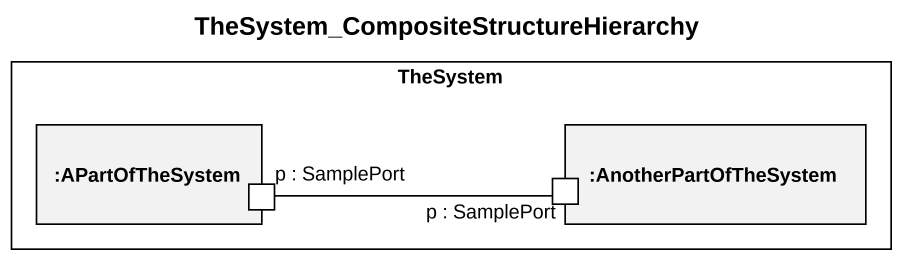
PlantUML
@startuml
title TheSystem_CompositeStructureHierarchy
rectangle TheSystem {
  rectangle ":APartOfTheSystem" as APartOfTheSystem {
    port "p : SamplePort" as p_SamplePort
  }
  rectangle ":AnotherPartOfTheSystem" as AnotherPartOfTheSystem {
    port "p : SamplePort" as p_SamplePort_2
  }
}
p_SamplePort -right- p_SamplePort_2
@enduml
